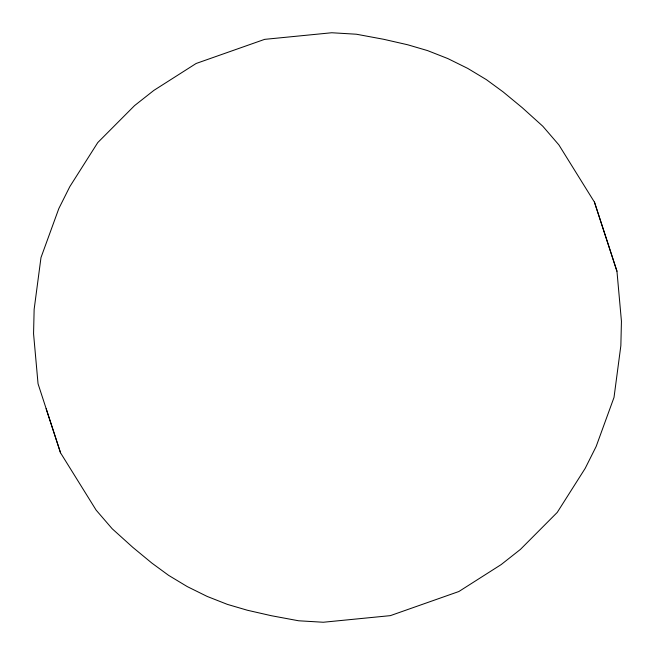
<?xml version="1.0" encoding="UTF-8"?>
<svg xmlns="http://www.w3.org/2000/svg" width="655" height="655" viewBox="0 0 655 655"><rect width="100%" height="100%" fill="white"/><g stroke="black" fill="none" stroke-linecap="round" stroke-linejoin="round"><path stroke-width="0.98" d="M594.47 202.182L558.871 144.886L542.807 126.243L522.24 107.682L503.081 91.872L486.354 79.623L467.711 68.39L447.873 58.59L427.6 50.615L407.664 44.769L383.724 39.3L356.394 34.224L331.733 32.75L264.645 39.357L196.123 63.486L153.835 90.415L134.57 105.602L97.767 142.577L69.798 186.659L58.852 208.503L40.987 257.579L34.142 309.34L33.561 333.747L38.047 383.764L60.53 452.818L96.129 510.114L112.193 528.757L132.76 547.318L151.919 563.128L168.646 575.377L187.289 586.61L207.127 596.41L227.4 604.385L247.336 610.231L271.276 615.7L298.606 620.776L323.267 622.25L390.355 615.643L458.877 591.514L501.165 564.585L520.43 549.398L557.233 512.423L585.202 468.341L596.148 446.497L614.013 397.421L620.858 345.66L621.439 321.253L616.953 271.235L594.47 202.182L616.953 271.235M46.137 408.687L60.53 452.818"/></g></svg>
